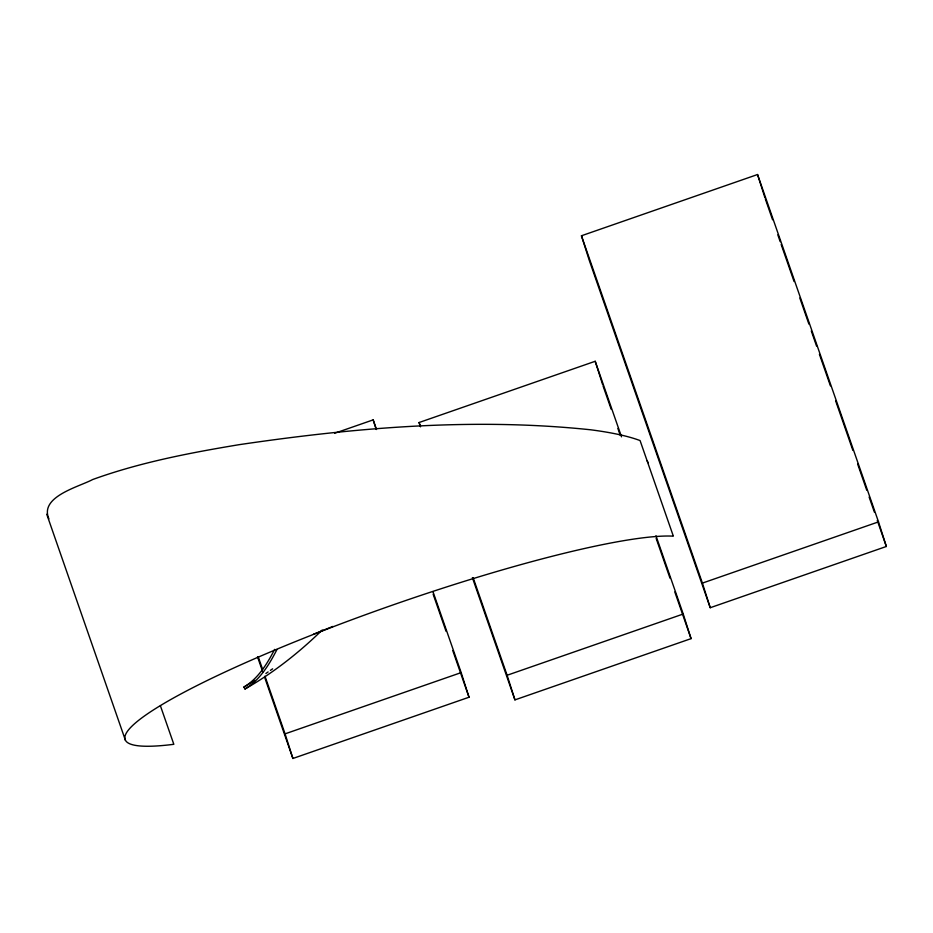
<?xml version="1.0" encoding="UTF-8"?>
<svg xmlns="http://www.w3.org/2000/svg" width="933" height="933" viewBox="0 0 933 933"><rect width="100%" height="100%" fill="white"/><g stroke="black" fill="none" stroke-linecap="round" stroke-linejoin="round"><path stroke-width="1.4" d="M274.652 649.38C267.165 663.806 258.231 678.548 243.898 687.073L244.982 688.986C273.287 672.95 298.992 652.645 322.27 629.973M276.973 649.496C269.205 664.611 259.91 680.017 244.982 688.986M265.882 673.486L268.121 671.935M270.372 670.372L272.623 668.821M243.898 687.073L255.141 680.344M332.871 626.44L313.453 634.253M581.446 235.769L757.549 174.529L878.513 521.874L886.35 546.481L710.235 607.721L589.283 260.389L581.446 235.769L702.397 583.102L710.235 607.721M334.632 433.274L373.165 419.873L376.512 429.483M420.398 426.626L419.092 422.521L595.207 361.281L621.518 436.831M702.397 583.102L878.513 521.874M461.17 672.611L469.019 697.231L292.904 758.471L285.066 733.851L461.17 672.611L432.947 591.569M683.224 614.019L691.061 638.639L514.946 699.878L507.109 675.259L683.224 614.019L655.957 535.729M48.913 518.853C39.046 496.648 79.118 486.828 92.624 479.55C139.915 462.406 189.551 452.925 239.046 444.691C355.17 427.559 473.614 417.448 590.741 429.798A301.546 54.919 -5.3 0 1 640.073 440.563L673.346 536.16A299.318 39.069 -19.2 0 0 278.396 648.587A299.318 39.069 -19.2 0 0 173.83 744.301L160.418 705.815M647.187 460.89L648.26 462.803M765.398 199.149L772.571 219.745M777.83 234.848L780.21 241.705M781.166 244.458L794.076 281.521M799.814 298L808.899 324.078M811.29 330.947L816.55 346.05M819.419 354.283L830.417 385.854M835.676 400.957L852.879 450.382M857.66 464.109L866.745 490.198M869.136 497.056L874.396 512.159M877.265 520.404L886.35 546.481M603.045 385.9L611.185 409.249M617.879 428.48L620.27 435.349M656.144 538.364L670.011 578.203M674.804 591.942L691.061 638.639M419.092 422.521L420.526 426.649M473.148 577.737L507.109 675.259M472.378 577.632L514.946 699.878M433.145 594.216L446.056 631.303M452.75 650.523L469.019 697.231M258.278 656.937L262.581 669.299M264.972 676.157L285.066 733.851M257.508 656.82L262.768 671.935M264.68 677.428L292.904 758.471M46.755 514.246L125.442 740.335M757.549 174.529L764.955 197.784M595.207 361.281L602.613 384.536M373.165 419.873L376.209 429.448"/></g></svg>
